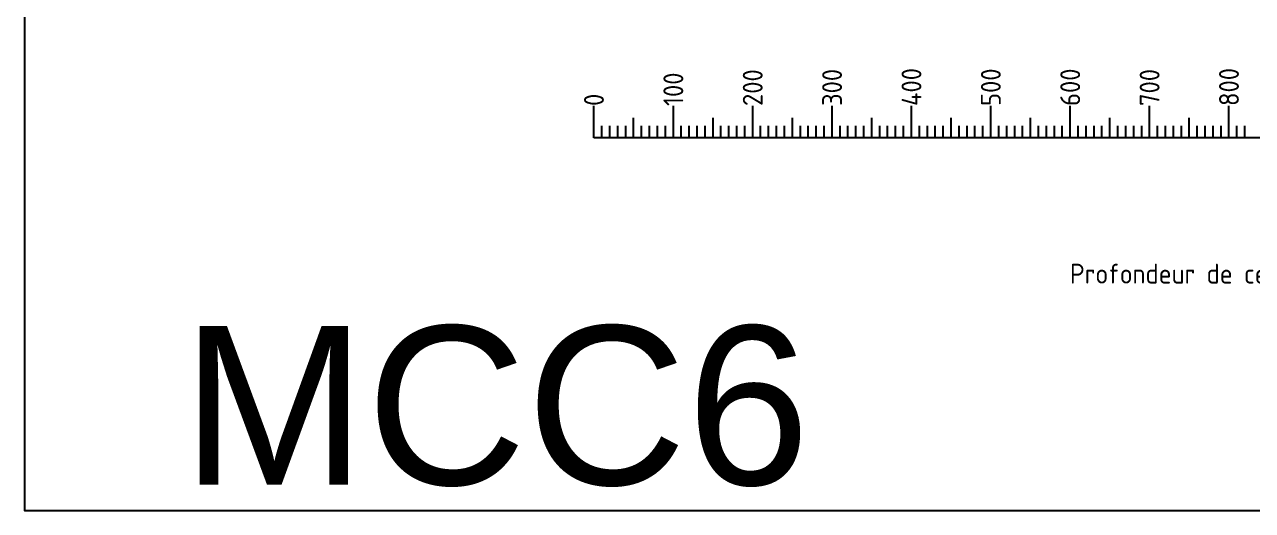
# Model space of a CAD drawing. Header units: millimetres. Extents: x 37984 to 70752, y 14140 to 37584.
# Drawn here: x 37984 to 39531, y 14140 to 14751 of the extents above; entities that cross this region are included whole.
import ezdxf
from ezdxf.enums import TextEntityAlignment as Align

# ---------------------------------------------------------------- set-up
doc = ezdxf.new("R2010")
doc.units = ezdxf.units.MM
doc.layers.add('! NO PLOT !', color=7, linetype='Continuous', true_color=0xff75dd, plot=False)
doc.layers.add('AUT_TEXT', color=7, linetype='Continuous')
doc.styles.add('PI0', font='isocpeur.ttf', dxfattribs={"width": 0.9})
doc.styles.get("Standard").update_dxf_attribs({"font": 'arial.ttf'})

msp = doc.modelspace()

# ---------------------------------------------------------------- linework, layer by layer
at = {"layer": '! NO PLOT !', "ltscale": 0.25}
msp.add_lwpolyline([(37984.324, 17339.576), (37984.324, 14139.576), (41051.871, 14139.576), (41051.871, 16124.741), (42576.324, 16124.741), (42576.324, 17339.576), (37984.324, 17339.576)], dxfattribs=at)
at = {"color": 7}
for p, q in [((38701.672, 14608.904), (38701.672, 14648.904)), ((38751.672, 14608.904), (38751.672, 14633.904)), ((38801.672, 14608.904), (38801.672, 14648.904)), ((38851.672, 14608.904), (38851.672, 14633.904)), ((38901.672, 14608.904), (38901.672, 14648.904)), ((38901.672, 14608.904), (38901.672, 14648.904)), ((38901.672, 14608.904), (38901.672, 14648.904)), ((38901.672, 14608.904), (38901.672, 14648.904)), ((38901.672, 14608.904), (38901.672, 14648.904)), ((38901.672, 14608.904), (38901.672, 14648.904)), ((38901.672, 14608.904), (38901.672, 14648.904)), ((38901.672, 14608.904), (38901.672, 14648.904)), ((38951.672, 14608.904), (38951.672, 14633.904)), ((39001.672, 14608.904), (39001.672, 14648.904)), ((39051.672, 14608.904), (39051.672, 14633.904)), ((39101.672, 14608.904), (39101.672, 14648.904)), ((39101.672, 14608.904), (39101.672, 14648.904)), ((39101.672, 14608.904), (39101.672, 14648.904)), ((39101.672, 14608.904), (39101.672, 14648.904)), ((39101.672, 14608.904), (39101.672, 14648.904)), ((39101.672, 14608.904), (39101.672, 14648.904)), ((39101.672, 14608.904), (39101.672, 14648.904)), ((39151.672, 14608.904), (39151.672, 14633.904)), ((39201.672, 14608.904), (39201.672, 14648.904)), ((39251.672, 14608.904), (39251.672, 14633.904)), ((39301.672, 14608.904), (39301.672, 14648.904)), ((39301.672, 14608.904), (39301.672, 14648.904)), ((39301.672, 14608.904), (39301.672, 14648.904)), ((39301.672, 14608.904), (39301.672, 14648.904)), ((39301.672, 14608.904), (39301.672, 14648.904)), ((39301.672, 14608.904), (39301.672, 14648.904)), ((39351.672, 14608.904), (39351.672, 14633.904)), ((39401.672, 14608.904), (39401.672, 14648.904)), ((39451.672, 14608.904), (39451.672, 14633.904)), ((39501.672, 14608.904), (39501.672, 14648.904)), ((39501.672, 14608.904), (39501.672, 14648.904)), ((39501.672, 14608.904), (39501.672, 14648.904)), ((39501.672, 14608.904), (39501.672, 14648.904)), ((39501.672, 14608.904), (39501.672, 14648.904)), ((39501.672, 14608.904), (39501.672, 14648.904)), ((38711.672, 14608.904), (38711.672, 14623.904)), ((38721.672, 14608.904), (38721.672, 14623.904)), ((38731.672, 14608.904), (38731.672, 14623.904)), ((38741.672, 14608.904), (38741.672, 14623.904)), ((38761.672, 14608.904), (38761.672, 14623.904)), ((38771.672, 14608.904), (38771.672, 14623.904)), ((38781.672, 14608.904), (38781.672, 14623.904)), ((38791.672, 14608.904), (38791.672, 14623.904)), ((38811.672, 14608.904), (38811.672, 14623.904)), ((38821.672, 14608.904), (38821.672, 14623.904)), ((38831.672, 14608.904), (38831.672, 14623.904)), ((38841.672, 14608.904), (38841.672, 14623.904)), ((38861.672, 14608.904), (38861.672, 14623.904)), ((38871.672, 14608.904), (38871.672, 14623.904)), ((38881.672, 14608.904), (38881.672, 14623.904)), ((38891.672, 14608.904), (38891.672, 14623.904)), ((38911.672, 14608.904), (38911.672, 14623.904)), ((38921.672, 14608.904), (38921.672, 14623.904)), ((38931.672, 14608.904), (38931.672, 14623.904)), ((38941.672, 14608.904), (38941.672, 14623.904)), ((38961.672, 14608.904), (38961.672, 14623.904)), ((38971.672, 14608.904), (38971.672, 14623.904)), ((38981.672, 14608.904), (38981.672, 14623.904)), ((38991.672, 14608.904), (38991.672, 14623.904)), ((39011.672, 14608.904), (39011.672, 14623.904)), ((39021.672, 14608.904), (39021.672, 14623.904)), ((39031.672, 14608.904), (39031.672, 14623.904)), ((39041.672, 14608.904), (39041.672, 14623.904)), ((39061.672, 14608.904), (39061.672, 14623.904)), ((39071.672, 14608.904), (39071.672, 14623.904)), ((39081.672, 14608.904), (39081.672, 14623.904)), ((39091.672, 14608.904), (39091.672, 14623.904)), ((39111.672, 14608.904), (39111.672, 14623.904)), ((39121.672, 14608.904), (39121.672, 14623.904)), ((39131.672, 14608.904), (39131.672, 14623.904)), ((39141.672, 14608.904), (39141.672, 14623.904)), ((39161.672, 14608.904), (39161.672, 14623.904)), ((39171.672, 14608.904), (39171.672, 14623.904)), ((39181.672, 14608.904), (39181.672, 14623.904)), ((39191.672, 14608.904), (39191.672, 14623.904)), ((39211.672, 14608.904), (39211.672, 14623.904)), ((39221.672, 14608.904), (39221.672, 14623.904)), ((39231.672, 14608.904), (39231.672, 14623.904)), ((39241.672, 14608.904), (39241.672, 14623.904)), ((39261.672, 14608.904), (39261.672, 14623.904)), ((39271.672, 14608.904), (39271.672, 14623.904)), ((39281.672, 14608.904), (39281.672, 14623.904)), ((39291.672, 14608.904), (39291.672, 14623.904)), ((39311.672, 14608.904), (39311.672, 14623.904)), ((39321.672, 14608.904), (39321.672, 14623.904)), ((39331.672, 14608.904), (39331.672, 14623.904)), ((39341.672, 14608.904), (39341.672, 14623.904)), ((39361.672, 14608.904), (39361.672, 14623.904)), ((39371.672, 14608.904), (39371.672, 14623.904)), ((39381.672, 14608.904), (39381.672, 14623.904)), ((39391.672, 14608.904), (39391.672, 14623.904)), ((39411.672, 14608.904), (39411.672, 14623.904)), ((39421.672, 14608.904), (39421.672, 14623.904)), ((39431.672, 14608.904), (39431.672, 14623.904)), ((39441.672, 14608.904), (39441.672, 14623.904)), ((39461.672, 14608.904), (39461.672, 14623.904)), ((39471.672, 14608.904), (39471.672, 14623.904)), ((39481.672, 14608.904), (39481.672, 14623.904)), ((39491.672, 14608.904), (39491.672, 14623.904)), ((39511.672, 14608.904), (39511.672, 14623.904)), ((39521.672, 14608.904), (39521.672, 14623.904)), ((40301.672, 14608.904), (38701.672, 14608.904))]:
    msp.add_line(p, q, dxfattribs=at)

# ---------------------------------------------------------------- texts
at = {"layer": '! NO PLOT !', "ltscale": 0.25, "insert": (38577.926, 14270.425), "char_height": 200, "attachment_point": 5}
msp.add_mtext_dynamic_manual_height_columns('\\pxqc;{\\fArial|b0|i0|c238|p34;MCC6}', width=2618.94585, gutter_width=12.5, heights=[0], dxfattribs=at)
at = {"color": 7, "style": 'PI0', "width": 0.9}
for s, p in [('100', (38801.672, 14648.904)), ('200', (38901.672, 14648.904)), ('300', (39001.672, 14648.904)), ('400', (39101.672, 14648.904)), ('500', (39201.672, 14648.904)), ('600', (39301.672, 14648.904)), ('700', (39401.672, 14648.904)), ('800', (39501.672, 14648.904)), ('0', (38701.672, 14648.904))]:
    msp.add_text(s, height=25, rotation=90, dxfattribs=at).set_placement(p, align=Align.MIDDLE_LEFT)
at = {"layer": 'AUT_TEXT', "style": 'PI0', "width": 0.9}
msp.add_text('Profondeur de cellule: 600 mm', height=25, dxfattribs=at).set_placement((39518.098, 14437.776), align=Align.MIDDLE)

doc.saveas('drawing.dxf')
